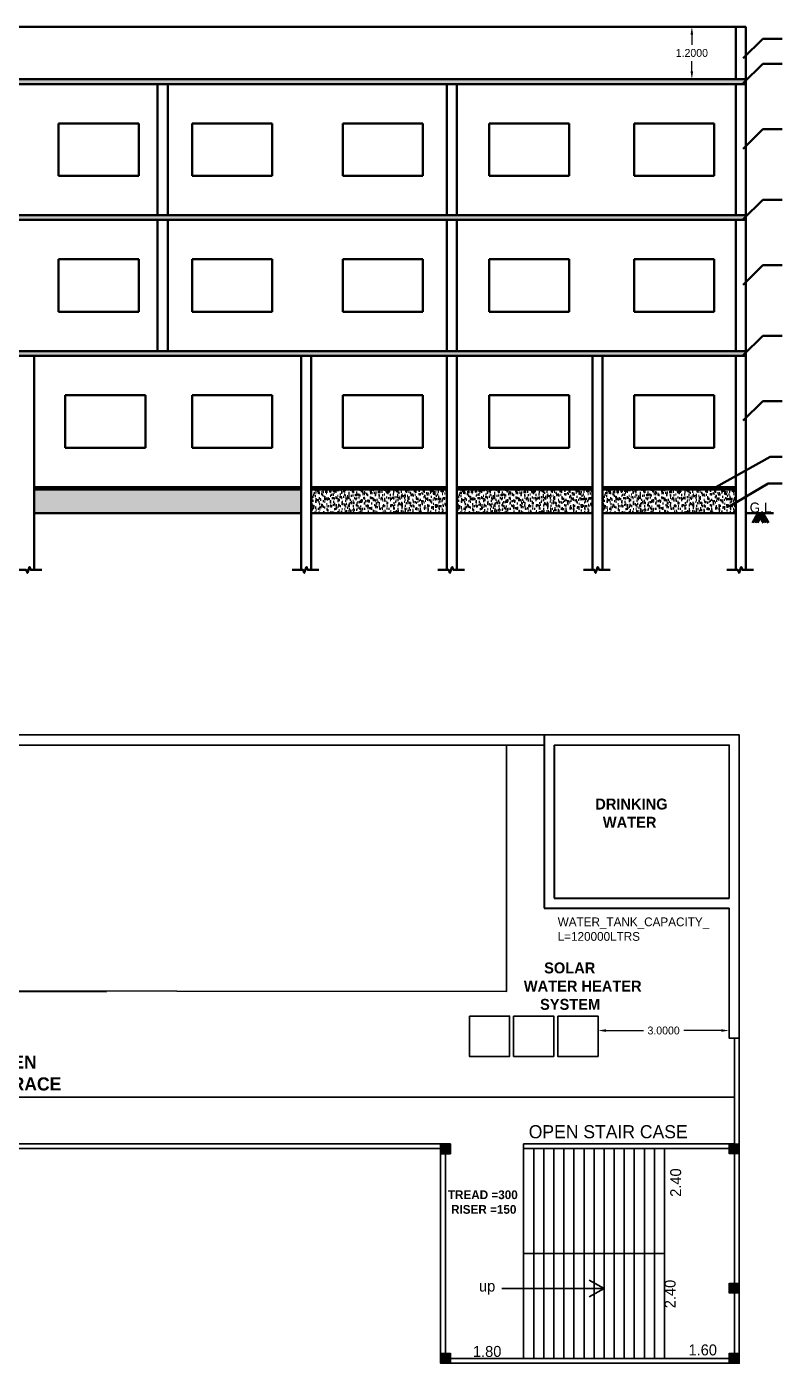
# Model space of a CAD drawing. Header units: metres. Extents: x 6102588 to 6102903, y -6660468 to -6660379.
# Drawn here: x 6102784.14 to 6102801.42, y -6660423.29 to -6660392.72 of the extents above; entities that cross this region are included whole.
import ezdxf

# ---------------------------------------------------------------- set-up
doc = ezdxf.new("R2010")
doc.units = ezdxf.units.M
doc.header["$LTSCALE"] = 500
doc.header["$MEASUREMENT"] = 0
doc.linetypes.add('DASHED2', pattern=[0.375, 0.25, -0.125])
doc.layers.get('0').update_dxf_attribs({"linetype": 'CONTINUOUS'})
doc.layers.get('Defpoints').update_dxf_attribs({"linetype": 'CONTINUOUS'})
for name, color, linetype in [('BLK_1_FLR_3_ROOF_AREA', 54, 'CONTINUOUS'), ('BLK_1_ROOF_WATER_TANK_HT', 235, 'CONTINUOUS'), ('BLK_1_TERRACESERVICE_UTILITYDISTANCE', 1, 'CONTINUOUS'), ('COLUMN', 2, 'CONTINUOUS'), ('SOLAR_PANEL', 3, 'CONTINUOUS'), ('SOLAR_WATER_HEATER', 1, 'CONTINUOUS'), ('WATER_TANK_CALCULATION', 150, 'CONTINUOUS')]:
    doc.layers.add(name, color=color, linetype=linetype)
doc.styles.add('gautham', font='arial.ttf')
doc.styles.get("Standard").update_dxf_attribs({"font": 'GOTHIC.TTF'})
doc.dimstyles.get("Standard").update_dxf_attribs({"dimtxt": 0.18, "dimasz": 0.18, "dimexe": 0.18, "dimexo": 0.0625, "dimgap": 0.09, "dimtad": 0, "dimtih": 1, "dimtoh": 1, "dimdec": 4, "dimzin": 0, "dimdsep": 46, "dimtxsty": 'Standard', "dimcen": 0.09, "dimadec": 0, "dimazin": 0, "dimtfac": 1, "dimtdec": 4, "dimtofl": 0, "dimtmove": 0, "dimatfit": 3, "dimfxl": 0, "dimtolj": 1, "dimtzin": 0, "dimarcsym": 0})
doc.dimstyles.new('STANDARD$0', dxfattribs={"dimtxt": 7, "dimasz": 3, "dimexe": 3, "dimexo": 1, "dimgap": 1.5, "dimtad": 1, "dimdec": 1, "dimzin": 1, "dimdsep": 46, "dimlunit": 4, "dimtxsty": 'Standard', "dimblk": 'OBLIQUE', "dimcen": 0.09375, "dimdle": 1, "dimclrd": 8, "dimclre": 8, "dimclrt": 7, "dimadec": 1, "dimazin": 0, "dimtfac": 1, "dimtdec": 1, "dimtix": 1, "dimtmove": 2, "dimatfit": 3, "dimldrblk": 'ARCHTICK', "dimfxl": 0, "dimfrac": 2, "dimtolj": 1, "dimtzin": 0, "dimarcsym": 0})

# ---------------------------------------------------------------- blocks, each defined once
blk = doc.blocks.new('A$C3D6C2CD6')
at = {"layer": 'COLUMN'}
blk.add_hatch(color=256, dxfattribs=at).paths.add_polyline_path([(0.23, 0.23), (0, 0.23), (0, 0), (0.23, 0)])
blk.add_lwpolyline([(0, 0.23), (0.23, 0.23), (0.23, 0), (0, 0)], close=True, dxfattribs=at)
blk = doc.blocks.new('*D84')
at = {"layer": 'BLK_1_ROOF_WATER_TANK_HT', "color": 0, "linetype": 'ByBlock', "lineweight": -2}
for p, q in [((6102799.35, -6660392.716), (6102799.17, -6660392.716)), ((6102799.35, -6660392.896), (6102799.35, -6660393.131)), ((6102799.35, -6660393.736), (6102799.35, -6660393.5)), ((6102799.35, -6660393.916), (6102799.17, -6660393.916))]:
    blk.add_line(p, q, dxfattribs=at)
at = {"layer": 'BLK_1_ROOF_WATER_TANK_HT', "color": 0, "linetype": 'ByBlock'}
for points in [[(6102799.32, -6660392.896), (6102799.38, -6660392.896), (6102799.35, -6660392.716)], [(6102799.32, -6660393.736), (6102799.38, -6660393.736), (6102799.35, -6660393.916)]]:
    blk.add_solid(points, dxfattribs=at)
at = {"layer": 'Defpoints', "color": 0, "linetype": 'ByBlock'}
for p in [(6102800.356, -6660392.716, 0), (6102799.35, -6660393.916), (6102800.356, -6660393.916, 0)]:
    blk.add_point(p, dxfattribs=at)
at = {"layer": 'BLK_1_ROOF_WATER_TANK_HT', "color": 0, "linetype": 'ByBlock', "lineweight": 35, "insert": (6102799.35, -6660393.316), "char_height": 0.18, "attachment_point": 5}
blk.add_mtext('\\A1;1.2000', dxfattribs=at)
blk = doc.blocks.new('*D28')
at = {"layer": 'BLK_1_TERRACESERVICE_UTILITYDISTANCE', "color": 0, "linetype": 'ByBlock', "lineweight": -2}
for p, q in [((6102797.204, -6660415.675), (6102797.204, -6660415.855)), ((6102800.204, -6660415.675), (6102800.204, -6660415.855))]:
    blk.add_line(p, q, dxfattribs=at)
at = {"layer": 'BLK_1_TERRACESERVICE_UTILITYDISTANCE', "color": 1, "linetype": 'ByBlock', "lineweight": -2}
for p, q in [((6102797.384, -6660415.675), (6102798.241, -6660415.675)), ((6102800.024, -6660415.675), (6102799.168, -6660415.675))]:
    blk.add_line(p, q, dxfattribs=at)
at = {"layer": 'BLK_1_TERRACESERVICE_UTILITYDISTANCE', "color": 1, "linetype": 'ByBlock'}
for points in [[(6102797.384, -6660415.645), (6102797.384, -6660415.705), (6102797.204, -6660415.675)], [(6102800.024, -6660415.645), (6102800.024, -6660415.705), (6102800.204, -6660415.675)]]:
    blk.add_solid(points, dxfattribs=at)
at = {"layer": 'Defpoints', "color": 0, "linetype": 'ByBlock'}
for p in [(6102797.204, -6660415.345), (6102800.204, -6660415.345), (6102800.204, -6660415.675)]:
    blk.add_point(p, dxfattribs=at)
at = {"layer": 'BLK_1_TERRACESERVICE_UTILITYDISTANCE', "color": 1, "linetype": 'ByBlock', "lineweight": 35, "insert": (6102798.704, -6660415.675), "char_height": 0.18, "attachment_point": 5}
blk.add_mtext('\\A1;3.0000', dxfattribs=at)

msp = doc.modelspace()

# ---------------------------------------------------------------- hatches: boundary and pattern name
at = {"linetype": 'ByBlock', "lineweight": 50}
h = msp.add_hatch(dxfattribs=at)
h.set_pattern_fill('AR-CONC', color=256, scale=0.05)
h.set_pattern_definition([(50, (6096827.93252, -6657352.93427), (0.358630091, -0.031376067), [0.0375, -0.4125]), (355, (6096827.9325, -6657352.93427), (-0.069375667, 0.376096067), [0.03, -0.33]), (100.4514445, (6096827.9624, -6657352.9369), (0.289254423, 0.344719995), [0.031870096, -0.350571056]), (46.1842, (6096827.9325, -6657352.83427), (0.533620665, -0.08275964), [0.05625, -0.61875]), (96.6356355, (6096827.977, -6657352.84117), (0.467330973, 0.4870593), [0.04780517, -0.52585688]), (351.184164, (6096827.9325, -6657352.8343), (0.467330973, 0.4870593), [0.045, -0.495]), (21, (6096827.98252, -6657352.85927), (0.298453526, -0.201309445), [0.0375, -0.4125]), (326, (6096827.9825, -6657352.85927), (0.121657666, 0.362575023), [0.03, -0.33]), (71.451445, (6096828.0074, -6657352.87605), (0.420111188, 0.161265576), [0.031870095, -0.350571056]), (37.5, (6096827.93252, -6657352.93427), (0.0060799277, 0.166446927), [0, -0.326, 0, -0.335, 0, -0.33125]), (7.5, (6096827.93252, -6657352.93427), (0.1315347687, 0.197205856), [0, -0.191, 0, -0.3185, 0, -0.12625]), (327.5, (6096827.82102, -6657352.93427), (0.266911218, -0.011277436), [0, -0.125, 0, -0.39, 0, -0.5175]), (317.5, (6096827.77102, -6657352.93427), (0.291593085, 0.050052491), [0, -0.1625, 0, -0.259, 0, -0.3675])])
h.paths.add_polyline_path([(6102800.5865, -6660394.02585), (6102800.5865, -6660393.91585), (6102763.9665, -6660393.91585), (6102763.9665, -6660394.02585)])
h = msp.add_hatch(dxfattribs=at)
h.set_pattern_fill('AR-CONC', color=256, scale=0.05)
h.set_pattern_definition([(50, (6096827.93252, -6657356.04427), (0.358630091, -0.031376067), [0.0375, -0.4125]), (355, (6096827.9325, -6657356.04427), (-0.069375667, 0.376096067), [0.03, -0.33]), (100.4514445, (6096827.9624, -6657356.0469), (0.289254423, 0.344719995), [0.031870096, -0.350571056]), (46.1842, (6096827.9325, -6657355.94427), (0.533620665, -0.08275964), [0.05625, -0.61875]), (96.6356355, (6096827.977, -6657355.95117), (0.467330973, 0.4870593), [0.04780517, -0.52585688]), (351.184164, (6096827.9325, -6657355.9443), (0.467330973, 0.4870593), [0.045, -0.495]), (21, (6096827.98252, -6657355.96927), (0.298453526, -0.201309445), [0.0375, -0.4125]), (326, (6096827.9825, -6657355.96927), (0.121657666, 0.362575023), [0.03, -0.33]), (71.451445, (6096828.0074, -6657355.98605), (0.420111188, 0.161265576), [0.031870095, -0.350571056]), (37.5, (6096827.93252, -6657356.04427), (0.0060799277, 0.166446927), [0, -0.326, 0, -0.335, 0, -0.33125]), (7.5, (6096827.93252, -6657356.04427), (0.1315347687, 0.197205856), [0, -0.191, 0, -0.3185, 0, -0.12625]), (327.5, (6096827.82102, -6657356.04427), (0.266911218, -0.011277436), [0, -0.125, 0, -0.39, 0, -0.5175]), (317.5, (6096827.77102, -6657356.04427), (0.291593085, 0.050052491), [0, -0.1625, 0, -0.259, 0, -0.3675])])
h.paths.add_polyline_path([(6102800.5865, -6660397.02585), (6102763.9665, -6660397.02585), (6102763.9665, -6660397.13585), (6102800.5865, -6660397.13585)])
h = msp.add_hatch(dxfattribs=at)
h.set_pattern_fill('AR-CONC', color=256, scale=0.05)
h.set_pattern_definition([(50, (6096827.93252, -6657359.1521), (0.358630091, -0.031376067), [0.0375, -0.4125]), (355, (6096827.9325, -6657359.1521), (-0.069375667, 0.376096067), [0.03, -0.33]), (100.4514445, (6096827.9624, -6657359.1547), (0.289254423, 0.344719995), [0.031870096, -0.350571056]), (46.1842, (6096827.9325, -6657359.0521), (0.533620665, -0.08275964), [0.05625, -0.61875]), (96.6356355, (6096827.977, -6657359.059), (0.467330973, 0.4870593), [0.04780517, -0.52585688]), (351.184164, (6096827.9325, -6657359.0521), (0.467330973, 0.4870593), [0.045, -0.495]), (21, (6096827.98252, -6657359.0771), (0.298453526, -0.201309445), [0.0375, -0.4125]), (326, (6096827.9825, -6657359.0771), (0.121657666, 0.362575023), [0.03, -0.33]), (71.451445, (6096828.0074, -6657359.09387), (0.420111188, 0.161265576), [0.031870095, -0.350571056]), (37.5, (6096827.93252, -6657359.15209), (0.0060799277, 0.166446927), [0, -0.326, 0, -0.335, 0, -0.33125]), (7.5, (6096827.93252, -6657359.15209), (0.1315347687, 0.197205856), [0, -0.191, 0, -0.3185, 0, -0.12625]), (327.5, (6096827.82102, -6657359.15209), (0.266911218, -0.011277436), [0, -0.125, 0, -0.39, 0, -0.5175]), (317.5, (6096827.77102, -6657359.1521), (0.291593085, 0.050052491), [0, -0.1625, 0, -0.259, 0, -0.3675])])
h.paths.add_polyline_path([(6102800.5865, -6660400.13367), (6102763.9665, -6660400.13367), (6102763.9665, -6660400.24367), (6102800.5865, -6660400.24367)])
h = msp.add_hatch(dxfattribs=at)
h.set_pattern_fill('AR-SAND', color=256, scale=0.065, style=0)
h.set_pattern_definition([(37.5, (6095779.14185, -6658924.41583), (-0.0040945683, 0.125243545), [0, -0.0988, 0, -0.1105, 0, -0.105625]), (7.5, (6095779.14185, -6658924.41583), (0.115035486, 0.1834394942), [0, -0.0533, 0, -0.08905, 0, -0.034125]), (327.5, (6095779.0619, -6658924.41583), (0.202419221, 0.0003678385), [0, -0.0325, 0, -0.117, 0, -0.15275]), (317.5, (6095779.0619, -6658924.41583), (0.1953982293, 0.0570489117), [0, -0.01625, 0, -0.0767, 0, -0.08775])])
h.paths.add_polyline_path([(6102790.4165, -6660403.84367), (6102790.4165, -6660403.30367), (6102784.3165, -6660403.30367), (6102784.3165, -6660403.84367)])
h = msp.add_hatch(dxfattribs=at)
h.set_pattern_fill('AR-SAND', color=256, scale=0.065, style=0)
h.set_pattern_definition([(37.5, (6095785.47185, -6658924.41583), (-0.0040945683, 0.125243545), [0, -0.0988, 0, -0.1105, 0, -0.105625]), (7.5, (6095785.47185, -6658924.41583), (0.115035486, 0.1834394942), [0, -0.0533, 0, -0.08905, 0, -0.034125]), (327.5, (6095785.3919, -6658924.41583), (0.202419221, 0.0003678385), [0, -0.0325, 0, -0.117, 0, -0.15275]), (317.5, (6095785.3919, -6658924.41583), (0.1953982293, 0.0570489117), [0, -0.01625, 0, -0.0767, 0, -0.08775])])
h.paths.add_polyline_path([(6102793.7465, -6660403.84367), (6102793.7465, -6660403.30367), (6102790.6465, -6660403.30367), (6102790.6465, -6660403.84367)])
h = msp.add_hatch(dxfattribs=at)
h.set_pattern_fill('AR-SAND', color=256, scale=0.065, style=0)
h.set_pattern_definition([(37.5, (6095788.80185, -6658924.41583), (-0.0040945683, 0.125243545), [0, -0.0988, 0, -0.1105, 0, -0.105625]), (7.5, (6095788.80185, -6658924.41583), (0.115035486, 0.1834394942), [0, -0.0533, 0, -0.08905, 0, -0.034125]), (327.5, (6095788.7219, -6658924.41583), (0.202419221, 0.0003678385), [0, -0.0325, 0, -0.117, 0, -0.15275]), (317.5, (6095788.7219, -6658924.41583), (0.1953982293, 0.0570489117), [0, -0.01625, 0, -0.0767, 0, -0.08775])])
h.paths.add_polyline_path([(6102797.0765, -6660403.84367), (6102797.0765, -6660403.30367), (6102793.9765, -6660403.30367), (6102793.9765, -6660403.84367)])
h = msp.add_hatch(dxfattribs=at)
h.set_pattern_fill('AR-SAND', color=256, scale=0.065, style=0)
h.set_pattern_definition([(37.5, (6095792.13185, -6658924.41583), (-0.0040945683, 0.125243545), [0, -0.0988, 0, -0.1105, 0, -0.105625]), (7.5, (6095792.13185, -6658924.41583), (0.115035486, 0.1834394942), [0, -0.0533, 0, -0.08905, 0, -0.034125]), (327.5, (6095792.0519, -6658924.41583), (0.202419221, 0.0003678385), [0, -0.0325, 0, -0.117, 0, -0.15275]), (317.5, (6095792.0519, -6658924.41583), (0.1953982293, 0.0570489117), [0, -0.01625, 0, -0.0767, 0, -0.08775])])
h.paths.add_polyline_path([(6102800.3565, -6660403.84367), (6102800.3565, -6660403.30367), (6102797.3065, -6660403.30367), (6102797.3065, -6660403.84367)])
at = {"linetype": 'ByBlock', "lineweight": 35}
h = msp.add_hatch(color=256, dxfattribs=at)
h.dxf.hatch_style = 1
h.paths.add_polyline_path([(6102793.83434, -6660418.26515), (6102793.60434, -6660418.26515), (6102793.60434, -6660418.49515), (6102793.83434, -6660418.49515)])

# ---------------------------------------------------------------- linework, layer by layer
at = {"linetype": 'ByBlock', "lineweight": 50}
for p, q in [((6102771.6565, -6660392.71585), (6102800.5865, -6660392.71585)), ((6102800.3565, -6660392.71585, 0), (6102800.3565, -6660393.91585, 0)), ((6102800.3565, -6660392.71585, 0), (6102800.3565, -6660393.91585, 0)), ((6102800.5865, -6660392.71585, 0), (6102800.5865, -6660403.24367, 0)), ((6102800.97041, -6660392.99305), (6102800.52118, -6660393.43716)), ((6102800.97041, -6660392.99305), (6102801.41671, -6660392.99305)), ((6102800.97041, -6660393.56527), (6102800.52118, -6660394.00938)), ((6102800.97041, -6660393.56527), (6102801.41671, -6660393.56527)), ((6102763.9665, -6660393.91585), (6102800.5865, -6660393.91585)), ((6102763.9665, -6660394.02585), (6102800.5865, -6660394.02585)), ((6102787.1365, -6660394.02585, 0), (6102787.1365, -6660397.02585, 0)), ((6102787.3665, -6660394.02585, 0), (6102787.3665, -6660397.02585, 0)), ((6102793.7465, -6660394.02585, 0), (6102793.7465, -6660397.02585, 0)), ((6102793.7465, -6660394.02585, 0), (6102793.7465, -6660397.02585, 0)), ((6102793.9765, -6660394.02585, 0), (6102793.9765, -6660397.02585, 0)), ((6102800.3565, -6660394.02585, 0), (6102800.3565, -6660397.02585, 0)), ((6102800.3565, -6660394.02585, 0), (6102800.3565, -6660397.02585, 0)), ((6102784.87364, -6660394.92587), (6102784.87364, -6660396.12587)), ((6102784.87364, -6660394.92587), (6102786.70364, -6660394.92587)), ((6102786.70364, -6660394.92587), (6102786.70364, -6660396.12587)), ((6102787.92308, -6660394.92587), (6102787.92308, -6660396.12587)), ((6102787.92308, -6660394.92587), (6102789.75308, -6660394.92587)), ((6102789.75308, -6660394.92587), (6102789.75308, -6660396.12587)), ((6102791.36758, -6660394.92586), (6102791.36758, -6660396.12586)), ((6102791.36758, -6660394.92586), (6102793.19758, -6660394.92586)), ((6102793.19758, -6660394.92586), (6102793.19758, -6660396.12586)), ((6102794.71418, -6660394.92586), (6102794.71418, -6660396.12586)), ((6102794.71418, -6660394.92586), (6102796.54418, -6660394.92586)), ((6102796.54418, -6660394.92586), (6102796.54418, -6660396.12586)), ((6102798.03069, -6660394.92585), (6102798.03069, -6660396.12585)), ((6102798.03069, -6660394.92585), (6102799.86069, -6660394.92585)), ((6102799.86069, -6660394.92585), (6102799.86069, -6660396.12585)), ((6102800.97041, -6660395.06181), (6102800.52118, -6660395.50593)), ((6102800.97041, -6660395.06181), (6102801.41671, -6660395.06181)), ((6102784.87364, -6660396.12587), (6102786.70364, -6660396.12587)), ((6102787.92308, -6660396.12587), (6102789.75308, -6660396.12587)), ((6102791.36758, -6660396.12586), (6102793.19758, -6660396.12586)), ((6102794.71418, -6660396.12586), (6102796.54418, -6660396.12586)), ((6102798.03069, -6660396.12585), (6102799.86069, -6660396.12585)), ((6102800.97041, -6660396.67527), (6102800.52118, -6660397.11938)), ((6102800.97041, -6660396.67527), (6102801.41671, -6660396.67527)), ((6102763.9665, -6660397.02585), (6102800.5865, -6660397.02585)), ((6102763.9665, -6660397.13585), (6102800.5865, -6660397.13585)), ((6102787.1365, -6660397.13585, 0), (6102787.1365, -6660400.13585, 0)), ((6102787.3665, -6660397.13585, 0), (6102787.3665, -6660400.13585, 0)), ((6102793.7465, -6660397.13585, 0), (6102793.7465, -6660400.13585, 0)), ((6102793.7465, -6660397.13585, 0), (6102793.7465, -6660400.13585, 0)), ((6102793.9765, -6660397.13585, 0), (6102793.9765, -6660400.13585, 0)), ((6102800.3565, -6660397.13585, 0), (6102800.3565, -6660400.13585, 0)), ((6102800.3565, -6660397.13585, 0), (6102800.3565, -6660400.13585, 0)), ((6102784.87364, -6660398.03587), (6102784.87364, -6660399.23587)), ((6102784.87364, -6660398.03587), (6102786.70364, -6660398.03587)), ((6102786.70364, -6660398.03587), (6102786.70364, -6660399.23587)), ((6102787.92308, -6660398.03587), (6102787.92308, -6660399.23587)), ((6102787.92308, -6660398.03587), (6102789.75308, -6660398.03587)), ((6102789.75308, -6660398.03587), (6102789.75308, -6660399.23587)), ((6102791.36758, -6660398.03586), (6102791.36758, -6660399.23586)), ((6102791.36758, -6660398.03586), (6102793.19758, -6660398.03586)), ((6102793.19758, -6660398.03586), (6102793.19758, -6660399.23586)), ((6102794.71418, -6660398.03586), (6102794.71418, -6660399.23586)), ((6102794.71418, -6660398.03586), (6102796.54418, -6660398.03586)), ((6102796.54418, -6660398.03586), (6102796.54418, -6660399.23586)), ((6102798.03069, -6660398.03585), (6102798.03069, -6660399.23585)), ((6102798.03069, -6660398.03585), (6102799.86069, -6660398.03585)), ((6102799.86069, -6660398.03585), (6102799.86069, -6660399.23585)), ((6102800.97041, -6660398.17181), (6102800.52118, -6660398.61593)), ((6102800.97041, -6660398.17181), (6102801.41671, -6660398.17181)), ((6102784.87364, -6660399.23587), (6102786.70364, -6660399.23587)), ((6102787.92308, -6660399.23587), (6102789.75308, -6660399.23587)), ((6102791.36758, -6660399.23586), (6102793.19758, -6660399.23586)), ((6102794.71418, -6660399.23586), (6102796.54418, -6660399.23586)), ((6102798.03069, -6660399.23585), (6102799.86069, -6660399.23585)), ((6102800.97041, -6660399.78527), (6102800.52118, -6660400.22938)), ((6102800.97041, -6660399.78527), (6102801.41671, -6660399.78527)), ((6102773.8005, -6660400.13585), (6102800.5865, -6660400.13585)), ((6102773.8005, -6660400.24367), (6102800.5865, -6660400.24367)), ((6102784.3165, -6660400.24367, 0), (6102784.3165, -6660403.24367, 0)), ((6102790.4165, -6660400.24367, 0), (6102790.4165, -6660403.24367, 0)), ((6102790.6465, -6660400.24367, 0), (6102790.6465, -6660403.24367, 0)), ((6102793.7465, -6660400.24367, 0), (6102793.7465, -6660403.24367, 0)), ((6102793.7465, -6660400.24367, 0), (6102793.7465, -6660403.24367, 0)), ((6102793.9765, -6660400.24367, 0), (6102793.9765, -6660403.24367, 0)), ((6102797.0765, -6660400.24367, 0), (6102797.0765, -6660403.24367, 0)), ((6102797.0765, -6660400.24367, 0), (6102797.0765, -6660403.24367, 0)), ((6102797.3065, -6660400.24367, 0), (6102797.3065, -6660403.24367, 0)), ((6102800.3565, -6660400.24367, 0), (6102800.3565, -6660403.24367, 0)), ((6102800.3565, -6660400.24367, 0), (6102800.3565, -6660403.24367, 0)), ((6102785.02562, -6660401.14367), (6102785.02562, -6660402.34367)), ((6102785.02562, -6660401.14367), (6102786.85562, -6660401.14367)), ((6102786.85562, -6660401.14367), (6102786.85562, -6660402.34367)), ((6102787.92308, -6660401.14367), (6102787.92308, -6660402.34367)), ((6102787.92308, -6660401.14367), (6102789.75308, -6660401.14367)), ((6102789.75308, -6660401.14367), (6102789.75308, -6660402.34367)), ((6102791.36758, -6660401.14367), (6102791.36758, -6660402.34367)), ((6102791.36758, -6660401.14367), (6102793.19758, -6660401.14367)), ((6102793.19758, -6660401.14367), (6102793.19758, -6660402.34367)), ((6102794.71418, -6660401.14367), (6102794.71418, -6660402.34367)), ((6102794.71418, -6660401.14367), (6102796.54418, -6660401.14367)), ((6102796.54418, -6660401.14367), (6102796.54418, -6660402.34367)), ((6102798.03069, -6660401.14367), (6102798.03069, -6660402.34367)), ((6102798.03069, -6660401.14367), (6102799.86069, -6660401.14367)), ((6102799.86069, -6660401.14367), (6102799.86069, -6660402.34367)), ((6102800.97041, -6660401.28181), (6102800.52118, -6660401.72593)), ((6102800.97041, -6660401.28181), (6102801.41671, -6660401.28181)), ((6102785.02562, -6660402.34367), (6102786.85562, -6660402.34367)), ((6102787.92308, -6660402.34367), (6102789.75308, -6660402.34367)), ((6102791.36758, -6660402.34367), (6102793.19758, -6660402.34367)), ((6102794.71418, -6660402.34367), (6102796.54418, -6660402.34367)), ((6102798.03069, -6660402.34367), (6102799.86069, -6660402.34367)), ((6102801.13889, -6660402.55572, 0), (6102799.90048, -6660403.24367, 0)), ((6102801.13889, -6660402.55572, 0), (6102801.41671, -6660402.55572, 0)), ((6102801.09686, -6660403.16114, 0), (6102800.2179, -6660403.68496, 0)), ((6102801.09686, -6660403.16114, 0), (6102801.41671, -6660403.16114, 0)), ((6102784.3165, -6660403.24367), (6102790.4165, -6660403.24367)), ((6102784.3165, -6660405.13886, 0), (6102784.3165, -6660403.24367, 0)), ((6102784.3165, -6660403.30367), (6102790.4165, -6660403.30367)), ((6102790.4165, -6660403.24367, 0), (6102790.4165, -6660405.13886, 0)), ((6102790.6465, -6660403.24367), (6102793.7465, -6660403.24367)), ((6102790.6465, -6660405.13886, 0), (6102790.6465, -6660403.24367, 0)), ((6102790.6465, -6660403.30367), (6102793.7465, -6660403.30367)), ((6102793.7465, -6660403.24367, 0), (6102793.7465, -6660405.13886, 0)), ((6102793.9765, -6660403.24367), (6102797.0765, -6660403.24367)), ((6102793.9765, -6660405.13886, 0), (6102793.9765, -6660403.24367, 0)), ((6102793.9765, -6660403.30367), (6102797.0765, -6660403.30367)), ((6102797.0765, -6660403.24367, 0), (6102797.0765, -6660405.13886, 0)), ((6102797.3065, -6660403.24367), (6102800.3565, -6660403.24367)), ((6102797.3065, -6660405.13886, 0), (6102797.3065, -6660403.24367, 0)), ((6102797.3065, -6660403.30367), (6102800.3565, -6660403.30367)), ((6102800.3565, -6660403.24367, 0), (6102800.3565, -6660405.13886, 0)), ((6102800.5865, -6660405.13886, 0), (6102800.5865, -6660403.24367, 0)), ((6102784.3165, -6660403.84367), (6102790.4165, -6660403.84367)), ((6102790.6465, -6660403.84367), (6102793.7465, -6660403.84367)), ((6102793.9765, -6660403.84367), (6102797.0765, -6660403.84367)), ((6102797.3065, -6660403.84367), (6102800.3565, -6660403.84367)), ((6102800.5865, -6660403.84367, 0), (6102801.21863, -6660403.84367, 0)), ((6102800.86098, -6660403.84367, 0), (6102800.73605, -6660404.06185, 0)), ((6102800.9186, -6660403.84367, 0), (6102800.79367, -6660404.06185, 0)), ((6102800.97622, -6660403.84367, 0), (6102800.85129, -6660404.06185, 0)), ((6102800.86098, -6660403.84367, 0), (6102800.98592, -6660404.06185, 0)), ((6102800.9186, -6660403.84367, 0), (6102801.04353, -6660404.06185, 0)), ((6102800.97622, -6660403.84367, 0), (6102801.10115, -6660404.06185, 0)), ((6102800.97622, -6660403.84367, 0), (6102801.10115, -6660404.06185, 0))]:
    msp.add_line(p, q, dxfattribs=at)
at = {"color": 0, "lineweight": 35}
for p, q in [((6102763.81434, -6660408.91515), (6102800.43434, -6660408.91515)), ((6102800.43434, -6660408.91515), (6102800.43434, -6660415.84995)), ((6102800.43434, -6660408.91515), (6102800.43434, -6660423.17515)), ((6102771.50434, -6660409.14515), (6102795.97434, -6660409.14515)), ((6102796.20434, -6660409.14515), (6102800.20434, -6660409.14515)), ((6102800.20434, -6660409.14515), (6102800.20434, -6660412.64515)), ((6102800.43434, -6660409.14515), (6102800.43434, -6660421.57515)), ((6102800.20434, -6660412.87515), (6102800.20434, -6660415.84995)), ((6102800.32434, -6660415.84995), (6102800.32434, -6660418.26515)), ((6102800.32434, -6660415.84995), (6102800.32434, -6660423.17515)), ((6102784.16434, -6660418.26515), (6102771.27434, -6660418.26515)), ((6102784.16434, -6660418.37515), (6102771.27434, -6660418.37515)), ((6102784.16434, -6660418.26515), (6102793.83434, -6660418.26515)), ((6102784.16434, -6660418.37515), (6102793.83434, -6660418.37515)), ((6102793.60434, -6660418.26515), (6102793.60434, -6660423.17515)), ((6102793.71434, -6660418.26515), (6102793.71434, -6660423.17515)), ((6102795.50434, -6660418.26515), (6102800.32434, -6660418.26515)), ((6102795.50434, -6660418.37515), (6102800.43434, -6660418.37515)), ((6102800.43434, -6660418.37515), (6102795.50434, -6660418.37515)), ((6102795.50434, -6660418.37515), (6102800.32434, -6660418.37515)), ((6102800.43434, -6660418.37515), (6102797.99627, -6660418.37515)), ((6102800.32434, -6660418.37515), (6102800.32434, -6660421.57515)), ((6102795.50434, -6660420.77515), (6102795.50434, -6660423.17515)), ((6102798.72434, -6660420.77515), (6102795.50434, -6660420.77515)), ((6102795.73434, -6660420.77515), (6102795.73434, -6660423.17515)), ((6102795.96434, -6660420.77515), (6102795.96434, -6660423.17515)), ((6102796.19434, -6660420.77515), (6102796.19434, -6660423.17515)), ((6102796.42434, -6660420.77515), (6102796.42434, -6660423.17515)), ((6102796.65434, -6660420.77515), (6102796.65434, -6660423.17515)), ((6102796.88434, -6660420.77515), (6102796.88434, -6660423.17515)), ((6102797.11434, -6660420.77515), (6102797.11434, -6660423.17515)), ((6102797.34434, -6660420.77515), (6102797.34434, -6660423.17515)), ((6102797.57434, -6660420.77515), (6102797.57434, -6660423.17515)), ((6102797.80434, -6660420.77515), (6102797.80434, -6660423.17515)), ((6102798.03434, -6660420.77515), (6102798.03434, -6660423.17515)), ((6102798.26434, -6660420.77515), (6102798.26434, -6660423.17515)), ((6102798.26434, -6660423.17515), (6102798.26434, -6660420.77515)), ((6102798.49434, -6660420.77515), (6102798.49434, -6660423.17515)), ((6102798.49434, -6660423.17515), (6102798.49434, -6660420.77515)), ((6102798.72434, -6660420.77515), (6102798.72434, -6660423.17515)), ((6102798.72434, -6660423.17515), (6102798.72434, -6660420.77515)), ((6102793.60434, -6660423.28515), (6102793.60434, -6660422.98035)), ((6102793.60434, -6660423.28515), (6102793.60434, -6660422.98035)), ((6102800.43434, -6660423.28515), (6102793.60434, -6660423.28515)), ((6102793.60574, -6660423.28515), (6102793.83434, -6660423.28515)), ((6102793.60574, -6660423.28515), (6102793.83434, -6660423.28515)), ((6102800.32434, -6660423.17515), (6102793.71434, -6660423.17515)), ((6102798.72434, -6660423.17515), (6102795.50434, -6660423.17515))]:
    msp.add_line(p, q, dxfattribs=at)
at = {"lineweight": 40}
for p, q in [((6102795.97434, -6660408.91515), (6102795.97434, -6660412.87515)), ((6102796.20434, -6660409.14515), (6102796.20434, -6660412.64515)), ((6102796.20434, -6660412.64515), (6102800.20434, -6660412.64515)), ((6102795.97434, -6660412.87515), (6102800.20434, -6660412.87515))]:
    msp.add_line(p, q, dxfattribs=at)
at = {"linetype": 'DASHED2', "lineweight": 50}
msp.add_line((6102774.10405, -6660414.75864), (6102785.97034, -6660414.7829), dxfattribs=at)
at = {"linetype": 'ByBlock', "lineweight": 35}
for p, q in [((6102800.20434, -6660415.84995), (6102800.43434, -6660415.84995)), ((6102800.32434, -6660417.19995), (6102763.81434, -6660417.19995)), ((6102793.60434, -6660418.26515), (6102793.83434, -6660418.26515)), ((6102793.60434, -6660418.26515), (6102793.60434, -6660418.49515)), ((6102793.60434, -6660418.49515), (6102793.83434, -6660418.49515)), ((6102793.83434, -6660418.26515), (6102793.83434, -6660418.49515)), ((6102797.34434, -6660421.57515), (6102797.00007, -6660421.38195)), ((6102797.34434, -6660421.57515), (6102795.00226, -6660421.57515)), ((6102797.34434, -6660421.57515), (6102797.00007, -6660421.76835))]:
    msp.add_line(p, q, dxfattribs=at)
at = {"lineweight": 35}
msp.add_line((6102795.50434, -6660418.26515), (6102795.50434, -6660418.37515), dxfattribs=at)
at = {"color": 0, "linetype": 'DASHED2', "lineweight": 35}
for p, q in [((6102795.50434, -6660420.77515), (6102795.50434, -6660418.37515)), ((6102795.73434, -6660420.77515), (6102795.73434, -6660418.37515)), ((6102795.96434, -6660420.77515), (6102795.96434, -6660418.37515)), ((6102796.19434, -6660420.77515), (6102796.19434, -6660418.37515)), ((6102796.42434, -6660420.77515), (6102796.42434, -6660418.37515)), ((6102796.65434, -6660420.77515), (6102796.65434, -6660418.37515)), ((6102796.88434, -6660420.77515), (6102796.88434, -6660418.37515)), ((6102797.11434, -6660420.77515), (6102797.11434, -6660418.37515)), ((6102797.34434, -6660420.77515), (6102797.34434, -6660418.37515)), ((6102797.57434, -6660420.77515), (6102797.57434, -6660418.37515)), ((6102797.80434, -6660420.77515), (6102797.80434, -6660418.37515)), ((6102798.03434, -6660420.77515), (6102798.03434, -6660418.37515)), ((6102798.26434, -6660420.77515), (6102798.26434, -6660418.37515)), ((6102798.49434, -6660420.77515), (6102798.49434, -6660418.37515)), ((6102798.72434, -6660420.77515), (6102798.72434, -6660418.37515))]:
    msp.add_line(p, q, dxfattribs=at)
at = {"linetype": 'ByBlock', "lineweight": 50, "elevation": 0}
for points in [[(6102784.49037, -6660405.13886), (6102784.23551, -6660405.13886), (6102784.21019, -6660405.06931), (6102784.15956, -6660405.20841), (6102784.13425, -6660405.13886), (6102783.87938, -6660405.13886)], [(6102790.82037, -6660405.13886), (6102790.56551, -6660405.13886), (6102790.54019, -6660405.06931), (6102790.48956, -6660405.20841), (6102790.46425, -6660405.13886), (6102790.20938, -6660405.13886)], [(6102794.15037, -6660405.13886), (6102793.89551, -6660405.13886), (6102793.87019, -6660405.06931), (6102793.81956, -6660405.20841), (6102793.79425, -6660405.13886), (6102793.53938, -6660405.13886)], [(6102797.48037, -6660405.13886), (6102797.22551, -6660405.13886), (6102797.20019, -6660405.06931), (6102797.14956, -6660405.20841), (6102797.12425, -6660405.13886), (6102796.86938, -6660405.13886)], [(6102800.76037, -6660405.13886), (6102800.50551, -6660405.13886), (6102800.48019, -6660405.06931), (6102800.42956, -6660405.20841), (6102800.40425, -6660405.13886), (6102800.14938, -6660405.13886)]]:
    msp.add_lwpolyline(points, dxfattribs=at)
at = {"layer": 'BLK_1_FLR_3_ROOF_AREA', "color": 54, "linetype": 'ByBlock', "lineweight": 35}
msp.add_lwpolyline([(6102763.81434, -6660408.91515), (6102800.43434, -6660408.91515), (6102800.43434, -6660423.28515), (6102793.60434, -6660423.28515), (6102793.60434, -6660418.37515), (6102763.81434, -6660418.37515)], close=True, dxfattribs=at)
at = {"layer": 'SOLAR_PANEL', "color": 3, "linetype": 'ByBlock', "lineweight": 35}
msp.add_lwpolyline([(6102772.50434, -6660409.14515), (6102795.11216, -6660409.14515), (6102795.11216, -6660414.7829), (6102772.50434, -6660414.75864)], close=True, dxfattribs=at)
at = {"layer": 'SOLAR_WATER_HEATER', "color": 1, "linetype": 'ByBlock', "lineweight": 35}
for points in [[(6102794.26434, -6660415.34515), (6102794.26434, -6660416.26515), (6102795.18434, -6660416.26515), (6102795.18434, -6660415.34515)], [(6102795.27434, -6660415.34515), (6102795.27434, -6660416.26515), (6102796.19434, -6660416.26515), (6102796.19434, -6660415.34515)], [(6102796.28434, -6660415.34515), (6102796.28434, -6660416.26515), (6102797.20434, -6660416.26515), (6102797.20434, -6660415.34515)]]:
    msp.add_lwpolyline(points, close=True, dxfattribs=at)
at = {"layer": 'WATER_TANK_CALCULATION', "color": 150, "linetype": 'ByBlock', "lineweight": 35}
msp.add_lwpolyline([(6102796.20434, -6660409.14515), (6102800.20434, -6660409.14515), (6102800.20434, -6660412.64515), (6102796.20434, -6660412.64515)], close=True, dxfattribs=at)

# ---------------------------------------------------------------- block references
at = {"lineweight": 40, "ltscale": 1.2}
for p in [(6102800.20434, -6660418.49515), (6102800.20434, -6660421.68515), (6102793.60574, -6660423.28515), (6102800.20434, -6660423.28515)]:
    msp.add_blockref('A$C3D6C2CD6', p, dxfattribs=at)

# ---------------------------------------------------------------- texts
at = {"linetype": 'ByBlock', "lineweight": 50, "insert": (6102800.91973, -6660403.71518, 0), "char_height": 0.23, "attachment_point": 5}
msp.add_mtext('G.L', dxfattribs=at)
msp.add_mtext('G.L', dxfattribs=at)
at = {"linetype": 'ByBlock', "lineweight": 40, "char_height": 0.25, "attachment_point": 1, "style": 'gautham'}
for s, insert, width in [('{\\fComic Sans MS|b1|i0|c0|p66;\\W3.41748;\\C7; \\W1;DRINKING\\P{\\W5.281779; }WATER}', (6102796.82431, -6660410.36942), 2.8635724), ('{\\fComic Sans MS|b1|i0|c0|p66;\\C0;     SOLAR \\PWATER HEATER\\P    SYSTEM}', (6102795.5082, -6660414.1175), 3.8594533)]:
    msp.add_mtext(s, dxfattribs=dict(at, insert=insert, width=width))
at = {"linetype": 'ByBlock', "lineweight": 50, "attachment_point": 1, "style": 'gautham'}
for s, insert, char_height, width in [('{\\fComic Sans MS|b1|i0|c0|p66;\\W7.3839;\\C7; \\W1;OPEN\\P{\\W5.247634; }TERRACE}', (6102782.41091, -6660416.24591), 0.3, 3.7850743), ('{\\fComic Sans MS|b1|i0|c0|p66;TREAD =300}', (6102793.77158, -6660419.33084), 0.2, 1.8400316), ('{\\fComic Sans MS|b1|i0|c0|p66;RISER =150}', (6102793.84496, -6660419.66597), 0.2, 1.8400316)]:
    msp.add_mtext(s, dxfattribs=dict(at, insert=insert, char_height=char_height, width=width))
at = {"linetype": 'ByBlock', "lineweight": 40, "attachment_point": 2}
for s, insert, char_height, width in [('OPEN STAIR CASE', (6102797.43739, -6660417.83917), 0.3, 5.2845787), ('up', (6102794.66922, -6660421.39369), 0.25, 0.7424556), ('1.80', (6102794.67009, -6660422.88957), 0.25, 0.7424556), ('1.60', (6102799.59881, -6660422.85494), 0.25, 0.7424556)]:
    msp.add_mtext(s, dxfattribs=dict(at, insert=insert, char_height=char_height, width=width))
at = {"linetype": 'ByBlock', "lineweight": 40, "char_height": 0.25, "width": 0.7424556, "attachment_point": 2, "rotation": 90}
for insert in [(6102798.85505, -6660419.15272), (6102798.72715, -6660421.70103)]:
    msp.add_mtext('2.40', dxfattribs=dict(at, insert=insert))
at = {"layer": 'WATER_TANK_CALCULATION', "color": 150, "linetype": 'ByBlock', "lineweight": 35, "insert": (6102796.28336, -6660413.0889), "char_height": 0.2, "width": 6.086043, "attachment_point": 1, "style": 'gautham'}
msp.add_mtext('{\\fComic Sans MS|b0|i0|c0|p66;WATER_TANK_CAPACITY_ \\PL=120000LTRS}', dxfattribs=at)

# ---------------------------------------------------------------- dimensions: what is measured, and where the dimension line sits
at = {"layer": 'BLK_1_ROOF_WATER_TANK_HT', "color": 235, "linetype": 'ByBlock', "lineweight": 35}
dim = msp.add_linear_dim(base=(6102799.34983, -6660393.91585), p1=(6102800.3565, -6660392.71585, 0), p2=(6102800.3565, -6660393.91585, 0), angle=90, dimstyle='Standard', override={"dimfxl": 0, "dimfxlon": 1, "dimarcsym": 2}, dxfattribs=at)
dim.commit()
dim.dimension.update_dxf_attribs({"geometry": '*D84', "text_midpoint": (6102799.34983, -6660393.31585)})
at = {"layer": 'BLK_1_TERRACESERVICE_UTILITYDISTANCE', "color": 1, "linetype": 'ByBlock', "lineweight": 35}
dim = msp.add_linear_dim(base=(6102800.20434, -6660415.675), p1=(6102797.20434, -6660415.34515), p2=(6102800.20434, -6660415.34515), dimstyle='STANDARD$0', override={"dimtxt": 0.18, "dimasz": 0.18, "dimexe": 0.18, "dimexo": 0.0625, "dimgap": 0.09, "dimtad": 0, "dimtih": 1, "dimtoh": 1, "dimdec": 4, "dimzin": 0, "dimlunit": 2, "dimpost": '', "dimcen": 0.09, "dimdle": 0, "dimclrd": 1, "dimclre": 0, "dimclrt": 1, "dimadec": 0, "dimtdec": 4, "dimtix": 0, "dimtofl": 0, "dimtmove": 0, "dimfxl": 0, "dimfxlon": 1, "dimfrac": 0, "dimarcsym": 2}, dxfattribs=at)
dim.commit()
dim.dimension.update_dxf_attribs({"geometry": '*D28', "text_midpoint": (6102798.70434, -6660415.675)})

doc.saveas('drawing.dxf')
